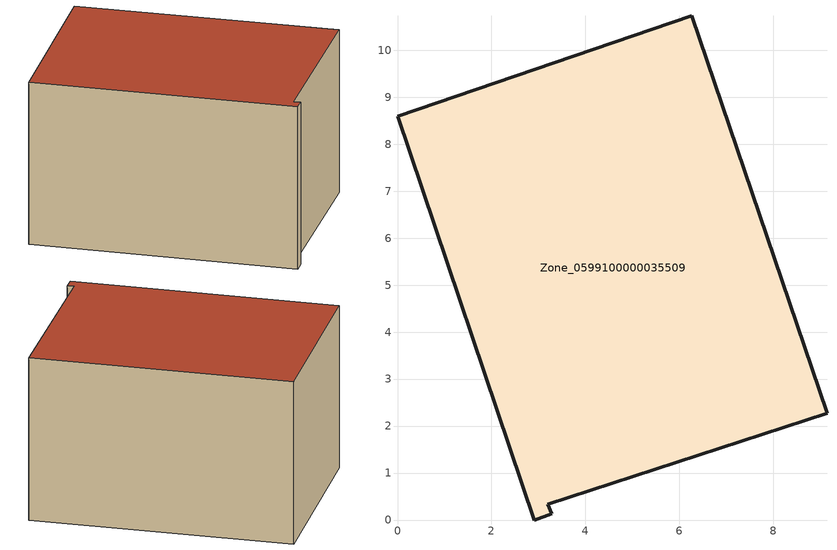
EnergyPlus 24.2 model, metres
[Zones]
Zone_0599100000035509
 floor ground (C_G): 9.14,2.28 3.2,0.34 3.29,0.13 2.91,0 0,8.6 6.26,10.73 z0
 wall outside (C_F): 9.14,2.28 6.26,10.73 0,8.6 2.91,0 3.29,0.13 3.2,0.34 9.14,2.28 z0:5.78
 roof outside (C_R): 3.2,0.34 9.14,2.28 6.26,10.73 0,8.6 2.91,0 3.29,0.13 z5.78
[BUILDING]
Pand.0599100000035509: North Axis=0; Terrain=City; Loads Convergence Tolerance Value=0.04; Temperature Convergence Tolerance Value=0.4; Solar Distribution=FullExterior; Maximum Number of Warmup Days=25; Minimum Number of Warmup Days=1
[Site:Location]
Rotterdam.The.Hague.AP_ZH_NLD Design_Conditions: Latitude=51.96; Longitude=4.45; Time Zone=1; Elevation=-4.5
[SITE:GROUNDTEMPERATURE:BUILDINGSURFACE]
18, 18, 18, 18, 18, 18, 18, 18, 18, 18, 18, 18
[MATERIAL] Thermal Absorptance=0.9; Solar Absorptance=0.7; Visible Absorptance=0.7
Name | Roughness | Thickness | Conductivity | Density | Specific Heat
G.TI.1946-1964 | MediumSmooth | 0.15 | 1 | 540 | 1210
F.TI.1946-1964 | Rough | 0.3 | 0.857143 | 1920 | 840
R.TI.1946-1964 | MediumRough | 0.2 | 0.277778 | 1500 | 1000
[CONSTRUCTION]
C_G: G.TI.1946-1964
C_F: F.TI.1946-1964
C_R: R.TI.1946-1964
[ZONE]
Zone_0599100000035509: Type=1; Multiplier=1; Ceiling Height=Autocalculate; Volume=Autocalculate; Floor Area=autocalculate; Part of Total Floor Area=Yes
[ZONEINFILTRATION:DESIGNFLOWRATE]
Infil_Zone_0599100000035509: Zone or ZoneList or Space or SpaceList=Zone_0599100000035509; Schedule=AlwaysOn; Design Flow Rate Calculation Method=Flow/Area; Flow Rate per Floor Area=0.003; Constant Term Coefficient=1; Temperature Term Coefficient=0; Velocity Term Coefficient=0; Velocity Squared Term Coefficient=0
[HVACTEMPLATE:ZONE:IDEALLOADSAIRSYSTEM]
Zone_0599100000035509: Maximum Heating Supply Air Temperature=50; Minimum Cooling Supply Air Temperature=13; Maximum Heating Supply Air Humidity Ratio=0.0156; Minimum Cooling Supply Air Humidity Ratio=0.0077; Heating Limit=NoLimit; Cooling Limit=NoLimit; Dehumidification Control Type=ConstantSensibleHeatRatio; Cooling Sensible Heat Ratio=0.7; Dehumidification Setpoint=60; Humidification Control Type=None; Humidification Setpoint=30; Outdoor Air Method=None; Outdoor Air Flow Rate per Person=0.00944; Outdoor Air Flow Rate per Zone Floor Area=0; Outdoor Air Flow Rate per Zone=0; Demand Controlled Ventilation Type=None; Outdoor Air Economizer Type=NoEconomizer; Heat Recovery Type=None; Sensible Heat Recovery Effectiveness=0.7; Latent Heat Recovery Effectiveness=0.65
[ZONECONTROL:THERMOSTAT]
ThermostatControl_Zone_0599100000035509: Zone or ZoneList=Zone_0599100000035509; Control Type Schedule=DualSetpointControlType; Control 1=Thermostat_Zone_0599100000035509; Temperature Difference Between Cutout And Setpoint=0
[THERMOSTATSETPOINT:DUALSETPOINT]
Thermostat_Zone_0599100000035509: Heating Setpoint Temperature Schedule=HeatingSetpoint_Zone_0599100000035509; Cooling Setpoint Temperature Schedule=CoolingSetpoint_Zone_0599100000035509
[SCHEDULE:COMPACT]
HeatingSetpoint_Zone_0599100000035509: Through: 12/31, For: AllDays, Until: 24:00, 21
CoolingSetpoint_Zone_0599100000035509: Through: 12/31, For: AllDays, Until: 24:00, 24
DualSetpointControlType: Through: 12/31, For: AllDays, Until: 24:00, 4
AlwaysOn: Through: 12/31, For: AllDays, Until: 24:00, 1
